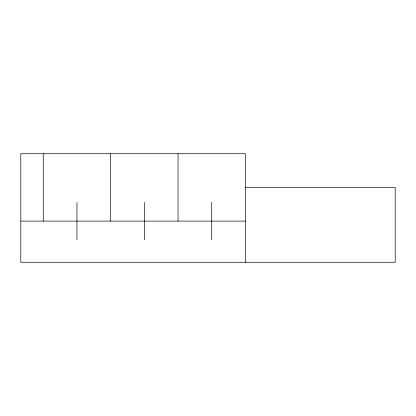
<?xml version="1.0" encoding="UTF-8"?>
<svg xmlns="http://www.w3.org/2000/svg" width="416" height="416" viewBox="0 0 416 416"><rect width="100%" height="100%" fill="white"/><g stroke="black" fill="none" stroke-linecap="round" stroke-linejoin="round"><path stroke-width="0.62" d="M245.44 187.408L395.2 187.408L395.2 262.288L20.8 262.288L20.8 153.712L245.44 153.712L245.44 262.288M20.8 221.104L245.44 221.104M211.744 202.384L211.744 239.824M178.048 153.712L178.048 221.104M144.352 202.384L144.352 239.824M110.656 153.712L110.656 221.104M76.96 202.384L76.96 239.824M43.264 153.712L43.264 221.104"/></g></svg>
